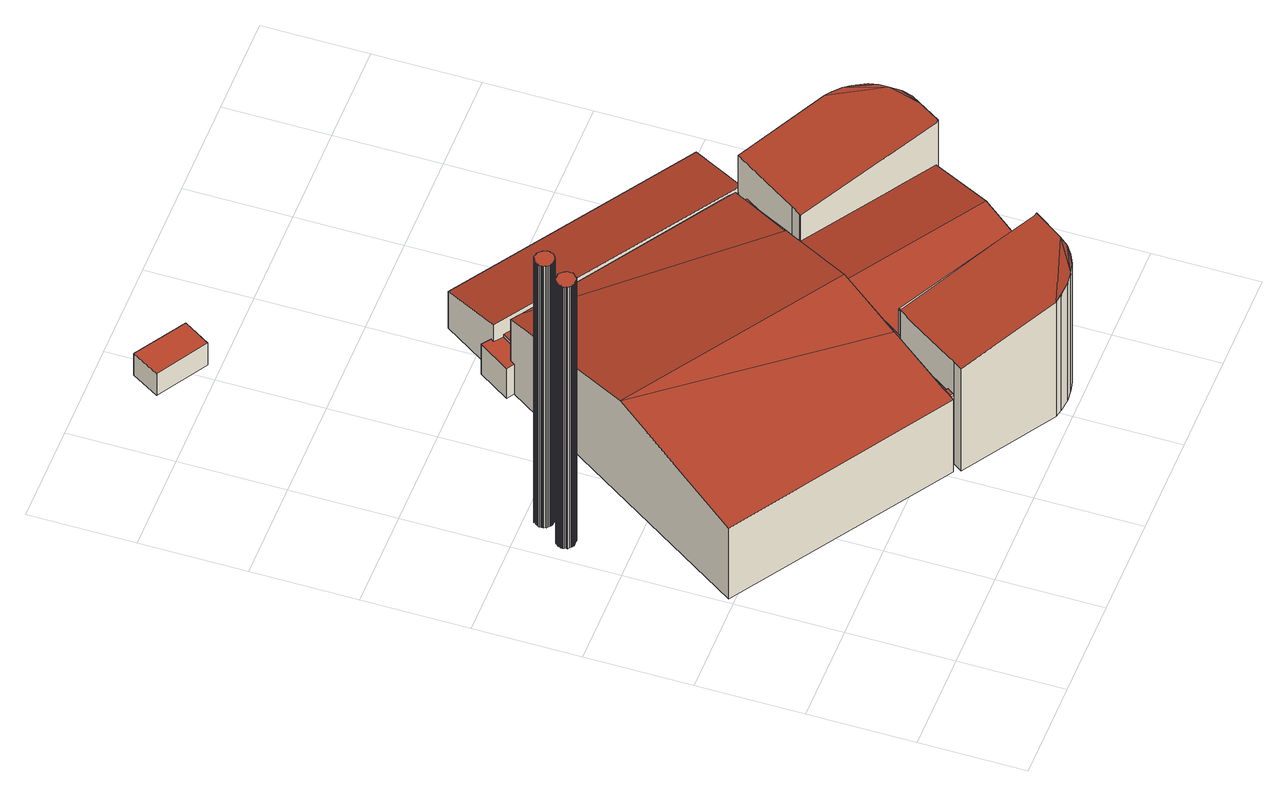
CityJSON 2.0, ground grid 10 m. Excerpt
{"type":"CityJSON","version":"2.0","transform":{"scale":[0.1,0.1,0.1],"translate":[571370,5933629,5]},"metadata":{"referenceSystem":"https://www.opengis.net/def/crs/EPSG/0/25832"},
"CityObjects":{
"building1":{"type":"Building","attributes":{"Grundfläche 2D":"2.460455","Grundhöhe NN":"5.923"},"geometry":[{"type":"Solid","lod":"3","boundaries":[[[[0,1,2,3,4,5,6,7,8,9,10,11,12,13,14,15,16,17,18,19,20,21,22,23,24,25,26,27,28,29,30,31,32,33,34,35,36,37,38,39,40,41,42,43,44,45,46,47,48,49,50,51,52]],[[53,54,3,2]],[[55,56,50,49]],[[56,57,51,50]],[[57,58,52,51]],[[58,59,0,52]],[[60,53,2,1]],[[59,60,1,0]],[[54,61,4,3]],[[61,62,5,4]],[[62,63,6,5]],[[63,64,7,6]],[[64,65,8,7]],[[65,66,9,8]],[[66,67,10,9]],[[67,68,11,10]],[[68,69,12,11]],[[69,70,13,12]],[[70,71,14,13]],[[71,72,15,14]],[[72,73,16,15]],[[73,74,17,16]],[[74,75,18,17]],[[75,76,19,18]],[[76,77,20,19]],[[77,78,21,20]],[[78,79,22,21]],[[79,80,23,22]],[[80,81,24,23]],[[81,82,25,24]],[[82,83,26,25]],[[83,84,27,26]],[[84,85,28,27]],[[85,86,29,28]],[[86,87,30,29]],[[87,88,31,30]],[[88,89,32,31]],[[89,90,33,32]],[[90,91,34,33]],[[91,92,35,34]],[[92,93,36,35]],[[93,94,37,36]],[[94,95,38,37]],[[95,96,39,38]],[[96,97,40,39]],[[97,98,41,40]],[[98,99,42,41]],[[99,100,43,42]],[[100,101,44,43]],[[101,102,45,44]],[[102,103,46,45]],[[103,104,47,46]],[[104,105,48,47]],[[105,55,49,48]],[[104,103,102,101,100,99,98,97,96,95,94,93,92,91,90,89,88,87,86,85,84,83,82,81,80,79,78,77,76,75,74,73,72,71,70,69,68,67,66,65,64,63,62,61,54,53,60,59,58,57,56,55,105]]]],"semantics":{"surfaces":[{"type":"RoofSurface"},{"type":"WallSurface"},{"type":"GroundSurface"}],"values":[[0,1,1,1,1,1,1,1,1,1,1,1,1,1,1,1,1,1,1,1,1,1,1,1,1,1,1,1,1,1,1,1,1,1,1,1,1,1,1,1,1,1,1,1,1,1,1,1,1,1,1,1,1,1,2]]}}]},
"building2":{"type":"Building","attributes":{"Grundfläche 2D":"2.490528","Grundhöhe NN":"5.923"},"geometry":[{"type":"Solid","lod":"3","boundaries":[[[[106,107,108,109,110,111,112,113,114,115,116,117,118,119,120,121,122,123,124,125,126,127,128,129,130,131,132,133,134,135,136,137,138,139,140,141,142,143,144,145,146,147,148,149,150,151,152,153,154,155,156,157,158]],[[159,160,113,112]],[[160,161,114,113]],[[161,162,115,114]],[[163,164,111,110]],[[164,159,112,111]],[[162,165,116,115]],[[165,166,117,116]],[[166,167,118,117]],[[167,168,119,118]],[[168,169,120,119]],[[169,170,121,120]],[[170,171,122,121]],[[171,172,123,122]],[[172,173,124,123]],[[173,174,125,124]],[[174,175,126,125]],[[175,176,127,126]],[[176,177,128,127]],[[177,178,129,128]],[[178,179,130,129]],[[179,180,131,130]],[[180,181,132,131]],[[181,182,133,132]],[[182,183,134,133]],[[183,184,135,134]],[[184,185,136,135]],[[185,186,137,136]],[[186,187,138,137]],[[187,188,139,138]],[[188,189,140,139]],[[189,190,141,140]],[[190,191,142,141]],[[191,192,143,142]],[[192,193,144,143]],[[193,194,145,144]],[[194,195,146,145]],[[195,196,147,146]],[[196,197,148,147]],[[197,198,149,148]],[[198,199,150,149]],[[199,200,151,150]],[[200,201,152,151]],[[201,202,153,152]],[[202,203,154,153]],[[203,204,155,154]],[[204,205,156,155]],[[205,206,157,156]],[[206,207,158,157]],[[207,208,106,158]],[[208,209,107,106]],[[209,210,108,107]],[[210,211,109,108]],[[211,163,110,109]],[[203,202,201,200,199,198,197,196,195,194,193,192,191,190,189,188,187,186,185,184,183,182,181,180,179,178,177,176,175,174,173,172,171,170,169,168,167,166,165,162,161,160,159,164,163,211,210,209,208,207,206,205,204]]]],"semantics":{"surfaces":[{"type":"RoofSurface"},{"type":"WallSurface"},{"type":"GroundSurface"}],"values":[[0,1,1,1,1,1,1,1,1,1,1,1,1,1,1,1,1,1,1,1,1,1,1,1,1,1,1,1,1,1,1,1,1,1,1,1,1,1,1,1,1,1,1,1,1,1,1,1,1,1,1,1,1,1,2]]}}]},
"building3":{"type":"Building","attributes":{"Grundfläche 2D":"16.808901","Grundhöhe NN":"5.662"},"geometry":[{"type":"Solid","lod":"3","boundaries":[[[[212,213,214,215]],[[216,217,215,214]],[[217,218,212,215]],[[218,219,213,212]],[[219,216,214,213]],[[219,218,217,216]]]],"semantics":{"surfaces":[{"type":"RoofSurface"},{"type":"WallSurface"},{"type":"GroundSurface"}],"values":[[0,1,1,1,1,2]]}}]},
"building4":{"type":"Building","attributes":{"Grundfläche 2D":"1423.264080","Grundhöhe NN":"5.945"},"children":["building4-1","building4-2","building4-3","building4-4"],"geometry":[{"type":"Solid","lod":"3","boundaries":[[[[220,221,222,223,224,225,226,227,228,229]],[[230,231,232]],[[230,233,234,231]],[[235,236,237,233,238]],[[234,233,237,231]],[[239,240,241,242,243,244]],[[245,242,241]],[[242,245,246,247,248,249]],[[247,250,251,252,253,248]],[[254,255,256,257]],[[258,254,257,259]],[[260,254,258,261]],[[262,260,263]],[[254,260,262]],[[262,263,264]],[[265,266,267,268,269,270,271,272,273,274,275]],[[276,277,271]],[[277,278,272,271]],[[279,280,278]],[[280,272,278]],[[281,280,279]],[[282,283,284,285,286,287,288,289]],[[290,291,292,293]],[[294,295,296,297]],[[298,299,300,301,302,303,304,305,306,307]],[[308,309,304]],[[309,305,304]],[[310,311,305]],[[311,306,305]],[[312,313,310]],[[313,311,310]],[[314,306,311]],[[315,316,317,318]],[[318,292,291,315]],[[239,244,319,320,227,321]],[[321,227,321,239]],[[239,321,227,226,322,240]],[[322,226,322,240]],[[225,224,223,255,241,240,322,226]],[[264,246,245,241,255,254,262]],[[264,316,246]],[[246,316,315,247]],[[315,291,247]],[[323,324,252,251,250,247,291,290,325]],[[231,237,284,283,249,248,253,252,324,326]],[[327,243,242,249,283,282,328]],[[244,243,327,319]],[[255,223,222,256]],[[258,259,329,330]],[[261,258,330,331]],[[263,317,316,264]],[[228,227,320,332]],[[236,285,284,237]],[[232,231,326,333]],[[275,257,256,265]],[[256,222,265]],[[229,228,334,269,268,267,266,265,222,221,220]],[[334,228,332,269]],[[270,269,332,335]],[[271,270,335,336]],[[276,271,336,337]],[[277,276,337,338]],[[278,277,338,339]],[[279,278,339,340]],[[281,279,340,341]],[[280,281,341,342]],[[272,280,342,343]],[[273,272,343,344]],[[257,275,274,273,344,329,259]],[[288,287,345,346]],[[289,288,346,347]],[[282,289,347,328]],[[290,293,348,325]],[[236,235,238,233,230,232,333,349,295,294,286,285]],[[296,295,349,350]],[[297,296,350,351]],[[287,286,294,297,351,345]],[[348,293,292,318,299,298,307,352,353]],[[300,299,318,317,263]],[[300,263,260,301]],[[354,303,302,301,260,261,331]],[[304,303,354,355]],[[308,304,355,356]],[[309,308,356,357]],[[305,309,357,358]],[[310,305,358,359]],[[312,310,359,360]],[[313,312,360,361]],[[311,313,361,362]],[[314,311,362,363]],[[307,306,364,352]],[[306,314,363,364]],[[356,355,354,331,330,329,344,343,342,341,340,339,338,337,336,335,332,320,319,327,328,347,346,345,351,350,349,333,326,324,323,325,348,353,352,364,363,362,361,360,359,358,357]]]],"semantics":{"surfaces":[{"type":"RoofSurface"},{"type":"WallSurface"},{"type":"GroundSurface"}],"values":[[0,0,0,0,0,0,0,0,0,0,0,0,0,0,0,0,0,0,0,0,0,0,0,0,0,0,0,0,0,0,0,0,0,1,1,1,1,1,1,1,1,1,1,1,1,1,1,1,1,1,1,1,1,1,1,1,1,1,1,1,1,1,1,1,1,1,1,1,1,1,1,1,1,1,1,1,1,1,1,1,1,1,1,1,1,1,1,1,1,1,1,1,2]]}}]},
"building4-1":{"type":"BuildingInstallation","parents":["building4"],"geometry":[{"type":"MultiSurface","lod":"3","boundaries":[[[334,365,322,321]],[[334,228,229,365]],[[229,226,322]],[[227,321,322,226]],[[227,228,334,321]],[[365,229,322]]],"semantics":{"surfaces":[{"type":"RoofSurface"},{"type":"WallSurface"}],"values":[0,1,1,1,1,1]}}]},
"building4-2":{"type":"BuildingInstallation","parents":["building4"],"geometry":[{"type":"MultiSurface","lod":"3","boundaries":[[[366,367,368,369]],[[366,369,220,221]],[[369,368,225,220]],[[367,366,221,224]],[[368,367,224,225]]],"semantics":{"surfaces":[{"type":"RoofSurface"},{"type":"WallSurface"}],"values":[0,1,1,1,1]}}]},
"building4-3":{"type":"BuildingInstallation","parents":["building4"],"geometry":[{"type":"MultiSurface","lod":"3","boundaries":[[[370,371,372,373]],[[238,235,371,370]],[[374,375,372,371,235]],[[375,376,373,372]],[[376,238,370,373]]],"semantics":{"surfaces":[{"type":"RoofSurface"},{"type":"WallSurface"}],"values":[0,1,1,1,1]}}]},
"building4-4":{"type":"BuildingInstallation","parents":["building4"],"geometry":[{"type":"MultiSurface","lod":"3","boundaries":[[[377,378,379,380]],[[377,230,233,378]],[[379,378,233,381]],[[381,382,380,379]],[[234,230,377,380,382]]],"semantics":{"surfaces":[{"type":"RoofSurface"},{"type":"WallSurface"}],"values":[0,1,1,1,1]}}]}
},
"vertices":[
[27,351,334],[28,352,334],[29,353,334],[30,354,334],[30,355,334],[30,357,334],[30,358,334],[30,359,334],[30,360,334],[29,361,334],[29,362,334],[28,363,334],[27,364,334],[26,365,334],[25,366,334],[24,366,334],[23,366,334],[22,366,334],[21,366,334],[20,366,334],[19,366,334],[17,365,334],[16,365,334],[16,364,334],[15,364,334],[15,363,334],[14,363,334],[14,362,334],[13,362,334],[13,361,334],[13,360,334],[13,359,334],[12,359,334],[12,358,334],[12,357,334],[12,356,334],[13,355,334],[13,354,334],[13,353,334],[14,352,334],[15,351,334],[16,350,334],[17,350,334],[18,349,334],[19,349,334],[20,349,334],[21,349,334],[22,349,334],[23,349,334],[24,349,334],[25,349,334],[26,350,334],[27,350,334],[29,353,9],[30,354,9],[24,349,9],[25,349,9],[26,350,9],[27,350,9],[27,351,9],[28,352,9],[30,355,9],[30,357,9],[30,358,9],[30,359,9],[30,360,9],[29,361,9],[29,362,9],[28,363,9],[27,364,9],[26,365,9],[25,366,9],[24,366,9],[23,366,9],[22,366,9],[21,366,9],[20,366,9],[19,366,9],[17,365,9],[16,365,9],[16,364,9],[15,364,9],[15,363,9],[14,363,9],[14,362,9],[13,362,9],[13,361,9],[13,360,9],[13,359,9],[12,359,9],[12,358,9],[12,357,9],[12,356,9],[13,355,9],[13,354,9],[13,353,9],[14,352,9],[15,351,9],[16,350,9],[17,350,9],[18,349,9],[19,349,9],[20,349,9],[21,349,9],[22,349,9],[23,349,9],
[38,374,334],[39,374,334],[40,374,334],[41,374,334],[42,375,334],[43,375,334],[44,376,334],[45,377,334],[46,378,334],[46,379,334],[46,380,334],[47,381,334],[47,382,334],[47,383,334],[47,384,334],[46,385,334],[46,386,334],[46,387,334],[45,387,334],[45,388,334],[44,389,334],[43,390,334],[42,391,334],[41,391,334],[40,391,334],[39,391,334],[38,392,334],[37,392,334],[36,391,334],[35,391,334],[34,391,334],[34,390,334],[33,390,334],[32,390,334],[32,389,334],[31,388,334],[30,387,334],[30,386,334],[29,385,334],[29,384,334],[29,383,334],[29,382,334],[29,381,334],[29,380,334],[30,379,334],[30,378,334],[31,377,334],[32,376,334],[33,375,334],[34,375,334],[35,374,334],[36,374,334],[37,374,334],[44,376,9],[45,377,9],[46,378,9],[46,379,9],[42,375,9],[43,375,9],[46,380,9],[47,381,9],[47,382,9],[47,383,9],[47,384,9],[46,385,9],[46,386,9],[46,387,9],[45,387,9],[45,388,9],[44,389,9],[43,390,9],[42,391,9],[41,391,9],[40,391,9],[39,391,9],[38,392,9],[37,392,9],[36,391,9],[35,391,9],[34,391,9],[34,390,9],[33,390,9],[32,390,9],[32,389,9],[31,388,9],[30,387,9],[30,386,9],[29,385,9],[29,384,9],[29,383,9],[29,382,9],[29,381,9],[29,380,9],[30,379,9],[30,378,9],[31,377,9],[32,376,9],[33,375,9],[34,375,9],[35,374,9],[36,374,9],[37,374,9],[38,374,9],[39,374,9],[40,374,9],[41,374,9],
[115,712,34],[131,737,34],[83,767,34],[67,741,34],[83,767,7],[67,741,7],[115,712,7],[131,737,7],
[238,114,93],[245,125,93],[255,139,93],[250,143,93],[240,128,93],[233,117,93],[213,87,93],[209,80,93],[214,77,93],[218,83,93],[302,403,47],[365,333,49],[379,353,48],[294,409,47],[301,401,48],[252,436,48],[194,474,49],[179,453,49],[260,431,48],[209,80,100],[213,87,101],[250,143,113],[87,332,125],[3,205,97],[205,74,98],[288,201,125],[327,260,112],[333,269,110],[179,453,97],[170,459,97],[367,321,99],[367,322,99],[372,328,97],[365,333,97],[288,201,117],[250,143,104],[255,139,104],[256,141,104],[415,118,117],[378,62,104],[331,255,104],[452,176,104],[325,258,104],[332,257,104],[327,260,104],[255,139,136],[245,125,136],[238,114,136],[218,83,136],[214,77,136],[208,68,136],[294,13,151],[362,33,156],[381,61,157],[378,62,156],[256,141,136],[302,11,152],[315,10,154],[326,11,155],[336,13,156],[354,24,157],[346,18,156],[167,455,46],[170,459,46],[179,453,46],[194,474,46],[186,480,46],[188,483,46],[180,489,46],[160,459,46],[367,321,92],[333,269,92],[338,265,92],[373,318,92],[186,480,67],[407,335,67],[443,388,54],[221,533,54],[377,325,136],[338,265,136],[332,257,136],[331,255,136],[452,176,156],[455,175,157],[469,197,157],[479,228,155],[457,278,149],[379,328,136],[474,205,157],[478,216,156],[479,237,155],[469,266,151],[478,246,154],[473,259,152],[463,273,150],[333,269,93],[327,260,93],[332,257,93],[338,265,93],[205,74,9],[209,80,9],[209,80,96],[213,87,96],[367,322,9],[372,328,9],[367,321,9],[365,333,9],[3,205,9],[167,455,9],[378,62,9],[415,118,9],[452,176,9],[214,77,9],[379,353,9],[214,77,96],[208,68,9],[294,13,9],[302,11,9],[315,10,9],[326,11,9],[336,13,9],[346,18,9],[354,24,9],[362,33,9],[381,61,9],[188,483,9],[180,489,9],[160,459,9],[373,318,9],[407,335,9],[443,388,9],[221,533,9],[379,328,9],[377,325,9],[455,175,9],[469,197,9],[474,205,9],[478,216,9],[479,228,9],[479,237,9],[478,246,9],[473,259,9],[469,266,9],[463,273,9],[457,278,9],
[218,83,96],
[245,125,96],[240,128,96],[233,117,96],[238,114,96],
[260,431,52],[252,436,52],[247,430,52],[256,424,52],[250,434,48],[247,430,48],[256,424,48],
[302,403,52],[294,409,52],[289,402,52],[298,396,52],[289,402,48],[298,396,48]
]}
